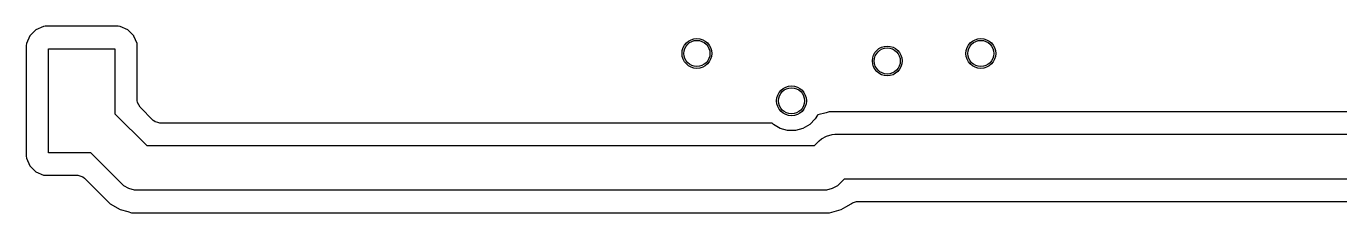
# Model space of a CAD drawing. Extents: x 3.64 to 7.32, y -5.07 to -3.18.
# Drawn here: x 4.897 to 5.591, y -4.663 to -4.565 of the extents above; entities that cross this region are included whole.
import ezdxf

# ---------------------------------------------------------------- set-up
doc = ezdxf.new("R2010")
doc.units = 0
doc.header["$MEASUREMENT"] = 0
doc.layers.add('BLACK', color=7, linetype='CONTINUOUS')

msp = doc.modelspace()

# ---------------------------------------------------------------- linework, layer by layer
at = {"layer": 'BLACK', "linetype": 'CONTINUOUS'}
for p, q in [((4.90634, -4.56497), (4.9023, -4.56676)), ((4.90733, -4.56486), (4.90634, -4.56497)), ((4.90634, -4.56497), (4.90634, -4.56497)), ((4.94587, -4.56486), (4.90733, -4.56486)), ((4.90733, -4.56486), (4.90733, -4.56486)), ((4.94685, -4.56497), (4.94587, -4.56486)), ((4.9509, -4.56676), (4.94685, -4.56497)), ((4.94685, -4.56497), (4.94685, -4.56497)), ((4.89917, -4.56989), (4.89738, -4.57393)), ((4.9023, -4.56676), (4.89917, -4.56989)), ((4.89917, -4.56989), (4.89917, -4.56989)), ((4.95403, -4.56989), (4.9509, -4.56676)), ((4.9509, -4.56676), (4.9509, -4.56676)), ((4.95413, -4.57012), (4.95403, -4.56989)), ((4.95582, -4.57393), (4.95413, -4.57012)), ((4.89738, -4.57393), (4.89727, -4.57492)), ((4.89727, -4.57492), (4.89727, -4.63345)), ((4.9091, -4.63169), (4.9091, -4.57669)), ((4.9091, -4.57669), (4.9441, -4.57669)), ((4.9441, -4.57669), (4.9441, -4.61098)), ((4.95593, -4.57492), (4.95582, -4.57393)), ((4.95593, -4.60403), (4.95593, -4.57492)), ((4.95593, -4.57492), (4.95593, -4.57492)), ((4.95593, -4.57492), (4.95593, -4.57492)), ((4.95604, -4.60508), (4.95593, -4.60403)), ((4.95738, -4.60754), (4.95604, -4.60508)), ((4.96437, -4.61453), (4.95738, -4.60754)), ((4.9441, -4.61098), (4.96092, -4.62781)), ((4.9652, -4.61519), (4.96437, -4.61453)), ((5.31409, -4.61377), (5.31119, -4.61668)), ((5.31527, -4.61174), (5.31409, -4.61377)), ((5.31542, -4.61166), (5.31527, -4.61174)), ((5.31982, -4.61048), (5.31542, -4.61166)), ((5.31542, -4.61166), (5.31542, -4.61166)), ((5.32143, -4.61005), (5.31982, -4.61048)), ((5.31982, -4.61048), (5.31982, -4.61048)), ((5.68825, -4.61005), (5.32143, -4.61005)), ((4.9653, -4.61522), (4.9652, -4.61519)), ((4.9655, -4.61537), (4.9653, -4.61522)), ((4.9667, -4.61563), (4.9655, -4.61537)), ((4.96788, -4.61598), (4.9667, -4.61563)), ((5.29131, -4.61598), (4.96788, -4.61598)), ((5.29201, -4.61668), (5.29131, -4.61598)), ((5.29557, -4.61874), (5.29201, -4.61668)), ((5.29954, -4.6198), (5.29557, -4.61874)), ((5.30366, -4.6198), (5.29954, -4.6198)), ((5.30763, -4.61874), (5.30366, -4.6198)), ((5.31119, -4.61668), (5.30763, -4.61874)), ((4.96092, -4.62781), (5.31372, -4.62781)), ((5.31372, -4.62781), (5.31619, -4.62534)), ((5.31619, -4.62534), (5.31735, -4.62432)), ((5.31735, -4.62432), (5.32002, -4.62278)), ((5.31735, -4.62432), (5.31735, -4.62432)), ((5.32002, -4.62278), (5.323, -4.62198)), ((5.323, -4.62198), (5.32454, -4.62188)), ((5.32454, -4.62188), (5.69521, -4.62188)), ((4.89727, -4.63345), (4.89727, -4.63345)), ((4.89727, -4.63345), (4.89738, -4.63444)), ((4.89738, -4.63444), (4.89738, -4.63444)), ((4.89738, -4.63444), (4.89917, -4.63849)), ((4.9314, -4.63169), (4.9091, -4.63169)), ((4.94768, -4.64797), (4.9314, -4.63169)), ((4.89917, -4.63849), (4.9023, -4.64162)), ((4.9023, -4.64162), (4.9023, -4.64162)), ((4.9023, -4.64162), (4.9023, -4.64162)), ((4.9023, -4.64162), (4.90634, -4.6434)), ((4.90634, -4.6434), (4.90634, -4.6434)), ((4.90634, -4.6434), (4.90652, -4.64342)), ((4.90652, -4.64342), (4.90733, -4.64352)), ((4.90733, -4.64352), (4.92444, -4.64352)), ((4.92444, -4.64352), (4.92712, -4.64431)), ((4.92712, -4.64431), (4.92795, -4.64497)), ((4.92795, -4.64497), (4.93694, -4.65396)), ((4.94884, -4.64899), (4.94768, -4.64797)), ((4.95151, -4.65053), (4.94884, -4.64899)), ((4.94884, -4.64899), (4.94884, -4.64899)), ((5.3258, -4.64899), (5.32313, -4.65053)), ((5.32696, -4.64797), (5.3258, -4.64899)), ((5.3258, -4.64899), (5.3258, -4.64899)), ((5.32943, -4.6455), (5.32696, -4.64797)), ((5.7001, -4.6455), (5.32943, -4.6455)), ((4.93694, -4.65396), (4.93694, -4.65396)), ((4.93694, -4.65396), (4.94152, -4.65854)), ((4.95449, -4.65133), (4.95151, -4.65053)), ((4.95603, -4.65143), (4.95449, -4.65133)), ((5.31861, -4.65143), (4.95603, -4.65143)), ((5.32015, -4.65133), (5.31861, -4.65143)), ((5.32313, -4.65053), (5.32015, -4.65133)), ((4.94152, -4.65854), (4.94152, -4.65854)), ((4.94152, -4.65854), (4.94152, -4.65854)), ((4.94152, -4.65854), (4.94152, -4.65854)), ((4.94152, -4.65854), (4.94152, -4.65854)), ((4.94152, -4.65854), (4.94691, -4.66165)), ((4.94691, -4.66165), (4.94691, -4.66165)), ((4.94691, -4.66165), (4.94691, -4.66165)), ((4.94691, -4.66165), (4.95085, -4.66271)), ((4.95085, -4.66271), (4.95292, -4.66326)), ((4.95292, -4.66326), (4.95292, -4.66326)), ((4.95292, -4.66326), (5.31519, -4.66326)), ((5.31519, -4.66326), (5.31519, -4.66326)), ((5.31519, -4.66326), (5.31549, -4.66326)), ((5.31549, -4.66326), (5.32172, -4.66326)), ((5.32172, -4.66326), (5.32773, -4.66165)), ((5.32172, -4.66326), (5.32172, -4.66326)), ((5.32773, -4.66165), (5.33024, -4.66021)), ((5.33024, -4.66021), (5.33312, -4.65854)), ((5.33312, -4.65854), (5.33331, -4.65835)), ((5.33331, -4.65835), (5.33382, -4.65804)), ((5.33382, -4.65804), (5.33492, -4.65775)), ((5.33492, -4.65775), (5.33597, -4.65735)), ((5.33597, -4.65735), (5.33638, -4.65733)), ((5.33638, -4.65733), (5.69668, -4.65733))]:
    msp.add_line(p, q, dxfattribs=at)
at = {"layer": 'BLACK'}
for centre in [(5.2516, -4.57919), (5.4016, -4.57919), (5.35217, -4.58316), (5.3016, -4.60419)]:
    msp.add_circle(centre, 0.00787, dxfattribs=at)
at = {"layer": 'WHITE'}
for centre in [(5.2516, -4.57919), (5.4016, -4.57919), (5.35217, -4.58316), (5.3016, -4.60419)]:
    msp.add_circle(centre, 0.00689, dxfattribs=at)

doc.saveas('drawing.dxf')
